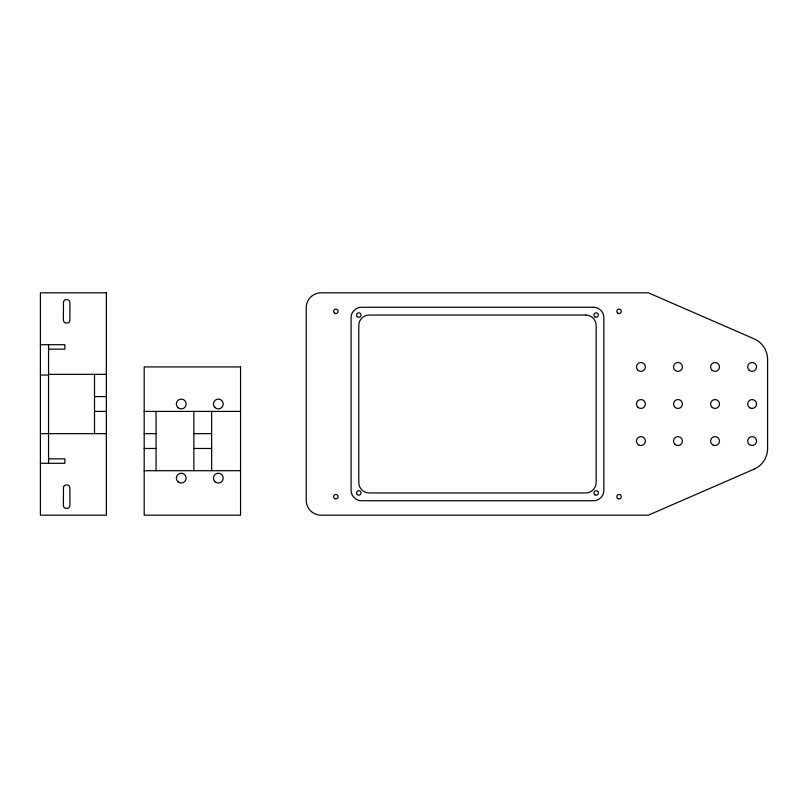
<?xml version="1.0" encoding="UTF-8"?>
<svg xmlns="http://www.w3.org/2000/svg" width="808" height="808" viewBox="0 0 808 808"><rect width="100%" height="100%" fill="white"/><g stroke="black" fill="none" stroke-linecap="round" stroke-linejoin="round"><path stroke-width="1.21" d="M40.4 344.703L64.862 344.703L64.862 349.147L48.551 349.147M48.551 374.346L106.373 374.346M40.4 375.043L48.551 375.043M94.516 396.587L106.373 396.587M94.516 411.413L106.373 411.413M144.188 411.413L240.552 411.413M40.4 433.654L106.373 433.654M144.188 433.654L156.055 433.654M193.859 433.654L211.646 433.654M144.188 448.48L156.055 448.48M193.859 448.48L211.646 448.48M48.551 458.853L64.862 458.853L64.862 463.297L40.4 463.297M144.188 470.711L240.552 470.711M211.646 411.413L211.646 470.711M193.859 411.413L193.859 470.711M156.055 411.413L156.055 470.711M94.516 374.346L94.516 433.654M48.551 344.703L48.551 463.297M63.489 301.677L63.377 320.241C63.388 324.089 69.892 324.089 69.902 320.241L69.902 302.445C69.882 299.011 64.388 298.435 63.489 301.677M63.489 486.992L63.377 505.555C63.388 509.404 69.892 509.404 69.902 505.555L69.902 487.759C69.882 484.325 64.388 483.75 63.489 486.992M754.005 469.216L648.329 515.191L321.069 515.191A14.827 14.827 0 0 1 306.242 500.364L306.242 307.636A14.827 14.827 0 0 1 321.069 292.809L648.329 292.809L754.005 338.784A22.614 22.614 0 0 1 767.6 359.52L767.6 448.48A22.614 22.614 0 0 1 754.005 469.216M106.373 292.809L40.4 292.809L40.4 515.191L106.373 515.191L106.373 292.809M593.476 307.262L361.469 307.262A10.373 10.373 0 0 0 351.086 317.645L351.086 490.355A10.373 10.373 0 0 0 361.469 500.738L593.476 500.738A10.373 10.373 0 0 0 603.859 490.355L603.859 317.645A10.373 10.373 0 0 0 593.476 307.262M585.77 315.049L369.175 315.049A10.373 10.373 0 0 0 358.792 325.422L358.792 482.578A10.373 10.373 0 0 0 369.175 492.951L585.77 492.951A10.373 10.373 0 0 0 596.142 482.578L596.142 325.422A10.373 10.373 0 0 0 585.77 315.049M240.552 366.933L144.188 366.933L144.188 515.191L240.552 515.191L240.552 366.933M214.948 407.545A4.888 4.888 0 0 0 223.079 405.141A4.888 4.888 0 0 0 216.928 399.314A4.888 4.888 0 0 0 214.948 407.545M178.113 407.757A4.888 4.888 0 0 0 186.072 404.838A4.888 4.888 0 0 0 179.568 399.404A4.888 4.888 0 0 0 178.113 407.757M178.124 481.881A4.888 4.888 0 0 0 186.072 478.962A4.888 4.888 0 0 0 179.568 473.528A4.888 4.888 0 0 0 178.124 481.881M215.039 481.76A4.888 4.888 0 0 0 223.099 479.144A4.888 4.888 0 0 0 216.807 473.468A4.888 4.888 0 0 0 215.039 481.76M594.91 494.799A2.222 2.222 0 0 0 598.364 493.102A2.222 2.222 0 0 0 595.163 490.961A2.222 2.222 0 0 0 594.91 494.799M594.829 316.837A2.222 2.222 0 0 0 598.354 315.302A2.222 2.222 0 0 0 595.254 313.009A2.222 2.222 0 0 0 594.829 316.837M357.257 494.557A2.222 2.222 0 0 0 360.954 493.476A2.222 2.222 0 0 0 358.166 490.82A2.222 2.222 0 0 0 357.257 494.557M638.219 370.468A4.444 4.444 0 0 0 645.329 367.509A4.444 4.444 0 0 0 639.209 362.832A4.444 4.444 0 0 0 638.219 370.468M675.427 370.579A4.444 4.444 0 0 0 682.417 367.327A4.444 4.444 0 0 0 676.104 362.903A4.444 4.444 0 0 0 675.427 370.579M712.111 370.276A4.444 4.444 0 0 0 719.403 367.802A4.444 4.444 0 0 0 713.615 362.721A4.444 4.444 0 0 0 712.111 370.276M749.178 370.286A4.444 4.444 0 0 0 756.47 367.802A4.444 4.444 0 0 0 750.672 362.731A4.444 4.444 0 0 0 749.178 370.286M638.037 407.384A4.444 4.444 0 0 0 645.289 404.808A4.444 4.444 0 0 0 639.431 399.809A4.444 4.444 0 0 0 638.037 407.384M357.227 316.625A2.222 2.222 0 0 0 360.944 315.625A2.222 2.222 0 0 0 358.217 312.898A2.222 2.222 0 0 0 357.227 316.625M617.908 313.251A2.222 2.222 0 0 0 621.271 311.373A2.222 2.222 0 0 0 617.969 309.403A2.222 2.222 0 0 0 617.908 313.251M617.827 498.516A2.222 2.222 0 0 0 621.271 496.789A2.222 2.222 0 0 0 618.059 494.668A2.222 2.222 0 0 0 617.827 498.516M334.775 498.587A2.222 2.222 0 0 0 338.118 496.657A2.222 2.222 0 0 0 334.775 494.728A2.222 2.222 0 0 0 334.775 498.587M334.744 313.241A2.222 2.222 0 0 0 338.118 311.393A2.222 2.222 0 0 0 334.815 309.393A2.222 2.222 0 0 0 334.744 313.241M749.39 444.582A4.444 4.444 0 0 0 756.52 441.653A4.444 4.444 0 0 0 750.42 436.946A4.444 4.444 0 0 0 749.39 444.582M712.636 444.804A4.444 4.444 0 0 0 719.484 441.279A4.444 4.444 0 0 0 713.01 437.108A4.444 4.444 0 0 0 712.636 444.804M674.892 444.259A4.444 4.444 0 0 0 682.295 442.148A4.444 4.444 0 0 0 676.761 436.785A4.444 4.444 0 0 0 674.892 444.259M638.613 444.865A4.444 4.444 0 0 0 645.37 441.168A4.444 4.444 0 0 0 638.785 437.158A4.444 4.444 0 0 0 638.613 444.865M749.885 407.848A4.444 4.444 0 0 0 756.551 404A4.444 4.444 0 0 0 749.885 400.152A4.444 4.444 0 0 0 749.885 407.848M712.232 407.444A4.444 4.444 0 0 0 719.433 404.717A4.444 4.444 0 0 0 713.474 399.839A4.444 4.444 0 0 0 712.232 407.444M675.427 407.636A4.444 4.444 0 0 0 682.406 404.394A4.444 4.444 0 0 0 676.114 399.96A4.444 4.444 0 0 0 675.427 407.636"/></g></svg>
